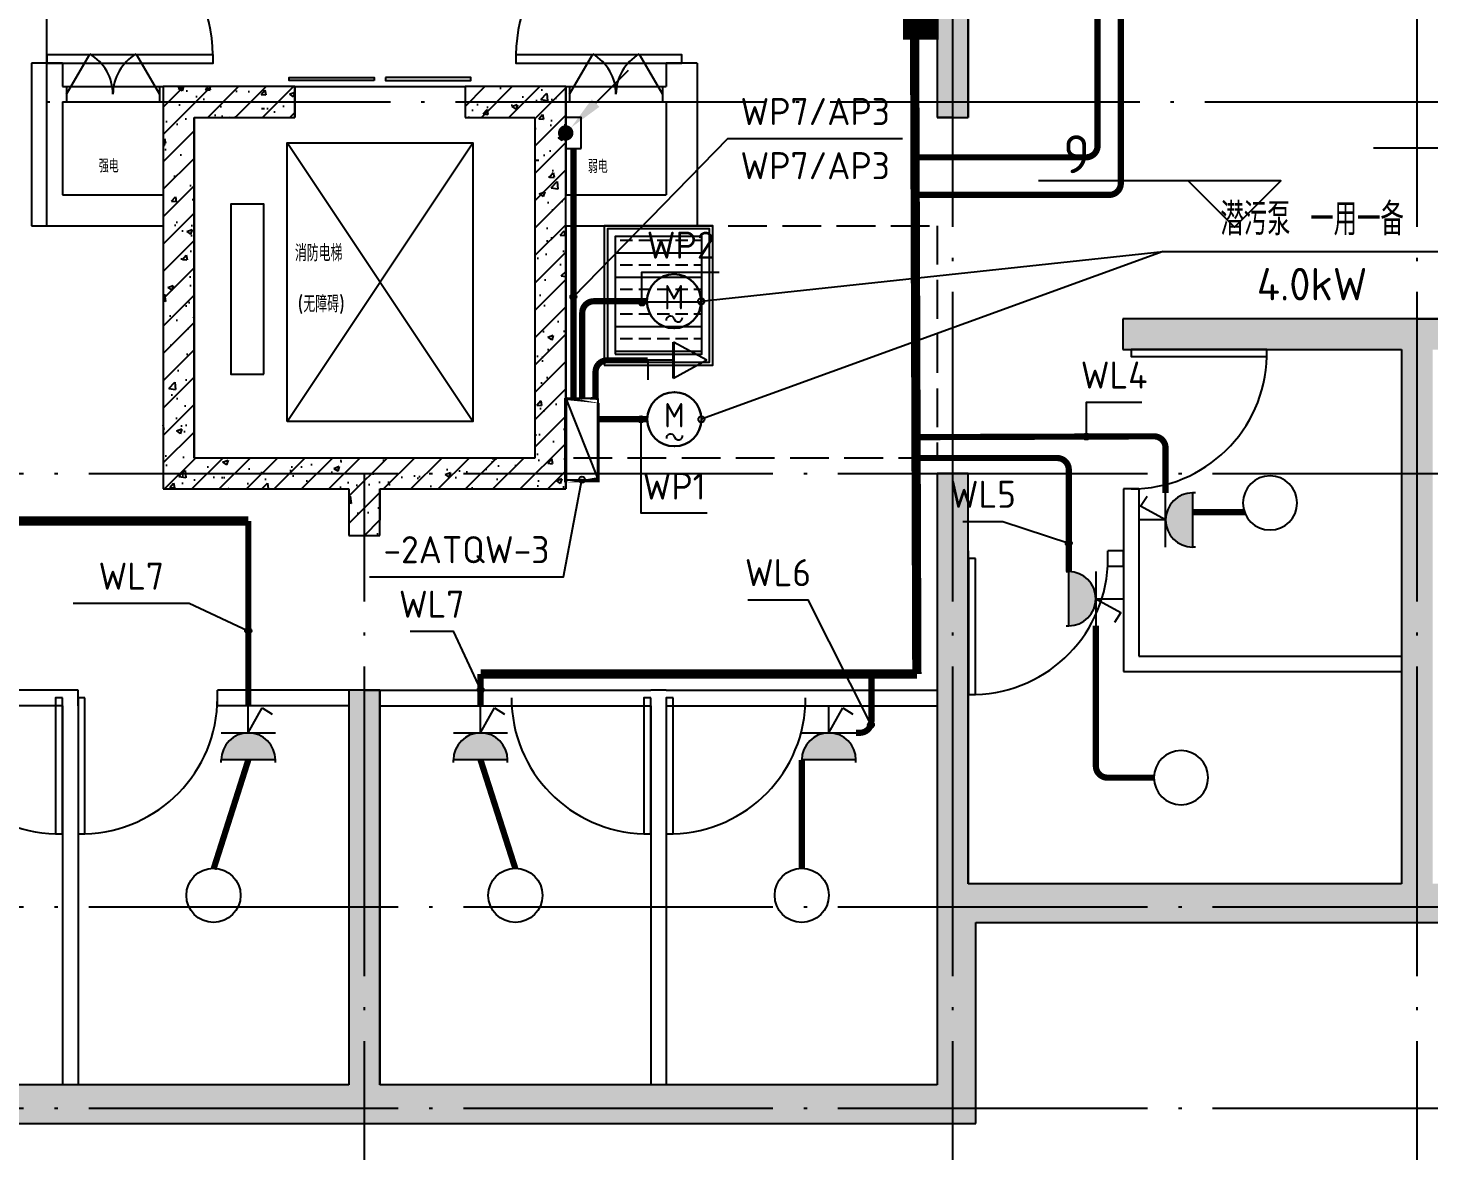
# Model space of a CAD drawing. Extents: x 1129508 to 1196731, y 2982646 to 3009272.
# Drawn here: x 1167796 to 1176845, y 2988737 to 2995991 of the extents above; entities that cross this region are included whole.
import ezdxf
from ezdxf.enums import TextEntityAlignment as Align

# ---------------------------------------------------------------- set-up
doc = ezdxf.new("R2010")
doc.units = 0
doc.header["$LTSCALE"] = 1000
doc.linetypes.add('__DASH', pattern=[0.35, 0.25, -0.1])
doc.linetypes.add('DOTE', pattern=[2.4200000000000004, 2, -0.2, 0.02, -0.2])
for name, color, linetype in [('COLUMN', 2, 'Continuous'), ('DIM-动力', 3, 'Continuous'), ('DIM-照明', 7, 'Continuous'), ('DIM-箱柜', 7, 'Continuous'), ('DIM_ELEV', 3, 'Continuous'), ('DOTE', 8, 'DOTE'), ('E-LINE', 83, 'Continuous'), ('E_LINE', 83, 'Continuous'), ('EQUIP-动力', 3, 'Continuous'), ('EQUIP-插座', 3, 'Continuous'), ('EQUIP-照明', 3, 'Continuous'), ('EQUIP-箱柜', 3, 'Continuous'), ('GROUND', 150, 'Continuous'), ('LWIRE', 4, 'Continuous'), ('PUB_HATCH', 8, 'Continuous'), ('PUB_TEXT', 7, 'Continuous'), ('STAIR', 8, 'Continuous'), ('WALL', 2, 'Continuous'), ('WINDOW', 4, 'Continuous'), ('WIRE-照明', 1, 'Continuous')]:
    doc.layers.add(name, color=color, linetype=linetype)
doc.styles.add('_TEL_ATTDEF', font='GBENOR', dxfattribs={"width": 0.8, "height": 3, "bigfont": 'GBCBIG'})
doc.styles.add('_TEL_DIM', font='SIMPLEX', dxfattribs={"width": 0.8, "height": 3.5, "bigfont": 'HZTXT'})
doc.styles.add('CADReader_TextStyle', font='tssdeng.shx', dxfattribs={"height": 0.2, "bigfont": 'gbcbig.shx'})
doc.styles.get("Standard").update_dxf_attribs({"font": 'simplex.shx', "bigfont": 'gbcbig.shx'})
pattern_1 = [(45, (0, 0), (-88.38834764831843, 88.38834764831844), []), (50, (0, 0), (358.6300913003767, -31.37606749129755), [37.5, -412.5]), (355, (0, 0), (-69.3756668065, 376.0960668500059), [30, -330]), (100.4514, (29.88584, -2.61467), (289.2546908570108, 344.7197710304768), [31.870095, -350.571056]), (46.1842, (0, 100), (533.6205243128222, -82.75950716450905), [56.25, -618.75]), (96.6356, (44.4683725, 93.1033465), (467.3313527743517, 487.0589354502209), [47.805144, -525.8565]), (351.1842, (0, 100), (467.3309725668136, 487.0593004626623), [45, -495]), (21, (50, 75), (298.4535260592309, -201.3094453326694), [37.5, -412.5]), (326, (50, 75), (121.6576659607912, 362.5750225234264), [30, -330]), (71.4514, (74.8711165, 58.224197), (420.111314290745, 161.2652483549762), [31.870095, -350.571056]), (37.50000000000001, (0, 0), (6.079927658645312, 166.4469269156558), [0, -326, 0, -335, 0, -331.25]), (7.499999999999999, (0, 0), (131.5347687210743, 197.2058559411801), [0, -191, 0, -318.5, 0, -126.25]), (-32.5, (-111.5, 0), (266.9112180862045, -11.2774358671899), [0, -125, 0, -390, 0, -517.5]), (-42.5, (-161.5, 0), (291.5930846711931, 50.05249116615882), [0, -162.5, 0, -259, 0, -367.5])]

# ---------------------------------------------------------------- blocks, each defined once
blk = doc.blocks.new('21325465')
at = {"layer": 'DOTE'}
for p, q in [((6307863.069965202, 295357.7601231399), (6307863.06996524, 305116.23009657)), ((6313713.069965217, 288090.300240156), (6313713.069965283, 305116.2300965574)), ((6316713.069965368, 288090.3002401495), (6316713.069965338, 305116.2300965509)), ((6274200.903333995, 296157.7601231553), (6331824.489638058, 296157.7601231551)), ((6274252.346986632, 293757.7704617006), (6331875.933290695, 293757.7704617006)), ((6309913.069965251, 288090.300240156), (6309913.069965251, 293757.7704617006)), ((6274252.346986495, 290957.7601230983), (6331875.933290558, 290957.760123098)), ((6274252.346986433, 289657.7601229462), (6331875.933290496, 289657.7601229462))]:
    blk.add_line(p, q, dxfattribs=at)
blk = doc.blocks.new('54154')
at = {"layer": 'STAIR', "color": 4}
for p, q in [((5998902.120676883, 538852.2813289603), (6000102.120676883, 540652.2813289603)), ((6000102.120676883, 538852.2813289603), (5998902.120676883, 540652.2813289603))]:
    blk.add_line(p, q, dxfattribs=at)
for points in [[(5998902.120676883, 538852.2813289603), (5998902.120676883, 540652.2813289603), (6000102.120676883, 540652.2813289603), (6000102.120676883, 538852.2813289603)], [(5998752.608248703, 539156.8202273585), (5998752.608248703, 540256.8202273585), (5998540.083013237, 540256.8202273585), (5998540.083013237, 539156.8202273585)]]:
    blk.add_lwpolyline(points, close=True, dxfattribs=at)
blk = doc.blocks.new('A$C696D7E8D')
at = {"layer": 'E-LINE'}
h = blk.add_hatch(dxfattribs=at)
h.set_pattern_fill('ANSI33', color=256, scale=50, angle=134.9999999999999, style=0)
h.set_pattern_definition([(180, (815902.121653568, 242131.6868739225), (-1.758299614731362e-13, -158.75), []), (180, (815822.7466192832, 242211.0619082077), (-1.758299614731362e-13, -158.75), [79.375, -39.6875])])
h.paths.add_polyline_path([(-529.9999955650419, -830.0000029845396), (30.0000044349581, -830.0000000676373), (30.00000047590584, -70.0000000676373), (-529.9999995240942, -70.0000029845396)])
for points in [[(-579.9999953042716, -880.0000032448443), (80.00000469572842, -879.999999806867), (80.00000021606684, -19.99999980686698), (-579.9999997839332, -20.00000324484427)], [(-529.9999955650419, -830.0000029845396), (30.0000044349581, -830.0000000676373), (30.00000047590584, -70.0000000676373), (-529.9999995240942, -70.0000029845396)]]:
    blk.add_lwpolyline(points, close=True, dxfattribs=at)
at = {"layer": 'E_LINE'}
blk.add_lwpolyline([(-599.9999952008948, -900.0000033486867), (100.0000047991052, -899.9999997030245), (100.0000001117587, 2.969754859805107e-07), (-599.9999998882413, -3.34868673235178e-06)], close=True, dxfattribs=at)
at = {"layer": 'E_LINE', "linetype": '__DASH'}
blk.add_lwpolyline([(1550.000799409114, -0.001440746942535043), (1550.001148662996, -1499.9999960938), (-849.4086429835297, -1500.0000039062), (-849.4993706271052, -2.079177647829056e-07)], close=True, dxfattribs=at)
blk = doc.blocks.new('SIPIN1-1-1')
at = {"layer": 'PUB_HATCH'}
h = blk.add_hatch(dxfattribs=at)
h.set_pattern_fill('钢筋混凝土', color=256, scale=50, style=0, pattern_type=2)
h.set_pattern_definition(pattern_1)
h.paths.add_polyline_path([(-258872.6507708556, 2635086.082902932), (-259122.6507707988, 2635086.087414548), (-259122.6507708472, 2634536.076134305), (-258422.6527239722, 2634536.076134305), (-258422.6527239722, 2632636.088829617), (-258222.6527239722, 2632636.088829617), (-258222.6527239722, 2634536.076134305), (-256672.6507708472, 2634536.076134305), (-256672.6507708472, 2629986.077110867), (-256472.6507708472, 2629986.077110867), (-256472.6507708472, 2633336.077110867), (-253672.6527239722, 2633336.077110867), (-253672.6527239722, 2630885.08199368), (-255472.6507708472, 2630885.08199368), (-255472.6507708472, 2630685.08199368), (-251672.6527239722, 2630685.08199368), (-251672.6527239722, 2630885.08199368), (-253472.6527239722, 2630885.08199368), (-253472.6527239722, 2633336.077110867), (-250672.6537005347, 2633336.077110867), (-250672.6537005347, 2629986.077110867), (-250472.6537005347, 2629986.077110867), (-250472.6537005347, 2634536.076134305), (-248922.6537005347, 2634536.076134305), (-248922.6537005347, 2632636.088829617), (-248722.6537005347, 2632636.088829617), (-248722.6537005347, 2634536.076134305), (-248022.6537005347, 2634536.076134305), (-248022.6537005347, 2635086.082902153), (-248272.6537005347, 2635086.082902153), (-248272.6537005347, 2634786.076134305), (-250722.6537005347, 2634786.076134305), (-250722.6537005347, 2633586.077110867), (-256422.6507708472, 2633586.077110867), (-256422.6507708472, 2634786.076134305), (-258872.6507708472, 2634786.076134305)], flags=0)
h = blk.add_hatch(dxfattribs=at)
h.set_pattern_fill('钢筋混凝土', color=256, scale=50, style=0, pattern_type=2)
h.set_pattern_definition(pattern_1)
h.paths.add_polyline_path([(-260272.6517473604, 2626285.837636341), (-260472.6517473604, 2626285.837636341), (-260472.6517473604, 2623736.076622672), (-264072.6537004854, 2623736.076622672), (-264072.6537004854, 2627086.086876578), (-264272.6537004854, 2627086.086876578), (-264272.6537004854, 2625036.076622672), (-267022.6537004854, 2625036.076622672), (-267022.6537004854, 2628486.086876578), (-265272.6537004854, 2628486.086876578), (-265272.6537004854, 2628686.086876578), (-267022.6537004854, 2628686.086876578), (-267022.6537004854, 2630686.077110953), (-265272.6537004854, 2630686.077110953), (-265272.6537004854, 2630886.077110953), (-267022.6537004854, 2630886.077110953), (-267022.6537004854, 2633336.077110953), (-266572.6537394947, 2633336.076622654), (-266572.6537394947, 2633586.076622654), (-267272.6537004854, 2633586.077110953), (-267272.6537004854, 2624786.076622672), (-264322.6537004854, 2624786.076622672), (-264322.6537004854, 2623486.076622672), (-256422.6517473604, 2623486.076622672), (-256422.6517473604, 2624786.076622672), (-250722.6546770479, 2624786.076622672), (-250722.6546770479, 2623486.076622672), (-242822.6537004854, 2623486.076622672), (-242822.6537004854, 2624786.076622672), (-239872.6537004854, 2624786.076622672), (-239872.6537004854, 2633586.077110953), (-240572.6537004863, 2633586.077110953), (-240572.6537004332, 2633336.07662266), (-240122.6537004854, 2633336.077110953), (-240122.6537004854, 2630886.077110953), (-241872.6537004854, 2630886.077110953), (-241872.6537004854, 2630686.077110953), (-240122.6537004854, 2630686.077110953), (-240122.6537004854, 2628686.086876578), (-241872.6537004854, 2628686.086876578), (-241872.6537004854, 2628486.086876578), (-240122.6537004854, 2628486.086876578), (-240122.6537004854, 2625036.076622672), (-242872.6537004854, 2625036.076622672), (-242872.6537004854, 2627086.086876578), (-243072.6537004854, 2627086.086876578), (-243072.6537004854, 2623736.076622672), (-246672.6546770479, 2623736.076622672), (-246672.6546770479, 2626285.837636341), (-246872.6546770479, 2626285.837636341), (-246872.6546770479, 2623736.076622672), (-250472.6546770479, 2623736.076622672), (-250472.6546770479, 2627686.086876578), (-250672.6546770479, 2627686.086876578), (-250672.6546770479, 2625036.076622672), (-253472.6537004854, 2625036.076622672), (-253472.6537004854, 2628486.086876578), (-251672.6537004854, 2628486.086876578), (-251672.6537004854, 2628686.086876578), (-255472.6537004854, 2628686.086876578), (-255472.6537004854, 2628486.086876578), (-253672.6537004854, 2628486.086876578), (-253672.6537004854, 2625036.076622672), (-256472.6517473604, 2625036.076622672), (-256472.6517473604, 2627686.086876578), (-256672.6517473604, 2627686.086876578), (-256672.6517473604, 2623736.076622672), (-260272.6517473604, 2623736.076622672)], flags=0)
h = blk.add_hatch(dxfattribs=at)
h.set_pattern_fill('钢筋混凝土', color=256, scale=50, style=0, pattern_type=2)
h.set_pattern_definition(pattern_1)
h.paths.add_polyline_path([(-260472.6517473604, 2627286.077110953), (-260272.6517473604, 2627286.077110953), (-260272.6517473604, 2627586.077110953), (-259072.1556536104, 2627586.077110953), (-259072.1556536104, 2630186.077110953), (-259722.1556536104, 2630186.077110953), (-259722.1556536104, 2629986.077110953), (-259272.1556536104, 2629986.077110953), (-259272.1556536104, 2627786.077110953), (-261472.1556536104, 2627786.077110953), (-261472.1556536104, 2629986.077110953), (-260822.1556536104, 2629986.077110953), (-260822.1556536104, 2630186.077110953), (-261672.1556536104, 2630186.077110953), (-261672.1556536104, 2627586.077110953), (-260472.6517473604, 2627586.077110953)], flags=0)
at = {"layer": 'COLUMN'}
for points in [[(-256672.6507708472, 2634536.076134305), (-256672.6507708472, 2629986.077110867)], [(-256472.6507708472, 2629986.077110867), (-256472.6507708472, 2633336.077110867)], [(-260822.1556536104, 2630186.077110953), (-261672.1556536104, 2630186.077110953)], [(-261672.1556536104, 2630186.077110953), (-261672.1556536104, 2627586.077110953)], [(-260822.1556536104, 2629986.077110953), (-260822.1556536104, 2630186.077110953)], [(-259072.1556536104, 2630186.077110953), (-259722.1556536104, 2630186.077110953)], [(-259722.1556536104, 2630186.077110953), (-259722.1556536104, 2629986.077110953)], [(-259072.1556536104, 2627586.077110953), (-259072.1556536104, 2630186.077110953)], [(-261472.1556536104, 2627786.077110953), (-261472.1556536104, 2629986.077110953)], [(-261472.1556536104, 2629986.077110953), (-260822.1556536104, 2629986.077110953)], [(-259722.1556536104, 2629986.077110953), (-259272.1556536104, 2629986.077110953)], [(-259272.1556536104, 2629986.077110953), (-259272.1556536104, 2627786.077110953)], [(-256672.6507708472, 2629986.077110867), (-256472.6507708472, 2629986.077110867)], [(-251672.6537004854, 2628686.086876578), (-255472.6537004854, 2628686.086876578)], [(-255472.6537004854, 2628686.086876578), (-255472.6537004854, 2628486.086876578)], [(-255472.6537004854, 2628486.086876578), (-253672.6537004854, 2628486.086876578)], [(-253672.6537004854, 2628486.086876578), (-253672.6537004854, 2625036.076622672)], [(-259272.1556536104, 2627786.077110953), (-261472.1556536104, 2627786.077110953)], [(-256472.6517473604, 2627686.086876578), (-256672.6517473604, 2627686.086876578)], [(-256672.6517473604, 2627686.086876578), (-256672.6517473604, 2623736.076622672)], [(-256472.6517473604, 2625036.076622672), (-256472.6517473604, 2627686.086876578)], [(-261672.1556536104, 2627586.077110953), (-260472.6517473604, 2627586.077110953)], [(-260472.6517473604, 2627586.077110953), (-260472.6517473604, 2627286.077110953)], [(-260272.6517473604, 2627286.077110953), (-260272.6517473604, 2627586.077110953)], [(-260272.6517473604, 2627586.077110953), (-259072.1556536104, 2627586.077110953)], [(-260472.6517473604, 2627286.077110953), (-260272.6517473604, 2627286.077110953)], [(-260272.6517473604, 2626285.837636341), (-260472.6517473604, 2626285.837636341)], [(-260472.6517473604, 2626285.837636341), (-260472.6517473604, 2623736.076622672)], [(-260272.6517473604, 2623736.076622672), (-260272.6517473604, 2626285.837636341)], [(-253672.6537004854, 2625036.076622672), (-256472.6517473604, 2625036.076622672)], [(-256422.6517473604, 2623486.076622672), (-256422.6517473604, 2624786.076622672)], [(-256422.6517473604, 2624786.076622672), (-250722.6546770479, 2624786.076622672)], [(-260472.6517473604, 2623736.076622672), (-264072.6537004854, 2623736.076622672)], [(-256672.6517473604, 2623736.076622672), (-260272.6517473604, 2623736.076622672)], [(-264322.6537004854, 2623486.076622672), (-256422.6517473604, 2623486.076622672)]]:
    blk.add_lwpolyline(points, dxfattribs=at)
at = {"layer": 'DIM_ELEV', "linetype": 'Continuous'}
blk.add_lwpolyline([(-255052.274017334, 2629577.05006879), (-254752.274017334, 2629277.050058776), (-254452.2740478516, 2629577.05006879), (-256017.2740478516, 2629577.05006879)], dxfattribs=at)
at = {"layer": 'WALL'}
for points in [[(-256471.8538273232, 2630786.062611922), (-256471.9620198658, 2629986.06358711)], [(-262522.6517496805, 2630336.082725212), (-262522.6517499196, 2630086.076623072)], [(-262322.6517496805, 2630336.082725021), (-262522.6517496805, 2630336.082725212)], [(-262322.6517496805, 2630336.082725021), (-262322.651749824, 2630186.0766227)], [(-258222.6519302827, 2630336.082798861), (-258422.6519302827, 2630336.082651323)], [(-258422.6519302827, 2630336.082651323), (-258422.6518196245, 2630186.0766227)], [(-258222.6519302827, 2630336.082798861), (-258222.6517458554, 2630086.076696797)], [(-262322.651749824, 2630186.0766227), (-262296.9050157321, 2630186.0766227)], [(-262296.9050157321, 2630186.0766227), (-262296.9050157321, 2630086.0766227)], [(-261696.9050157321, 2630186.0766227), (-261672.1556536104, 2630186.0766227)], [(-261696.9050157321, 2630186.0766227), (-261696.9050157321, 2630086.0766227)], [(-260822.1556536104, 2630186.0766227), (-260822.1539263423, 2630186.0766227)], [(-260822.1539263423, 2630186.0766227), (-260822.1539263423, 2629986.0766227)], [(-259072.1556536104, 2630186.0766227), (-259072.1539263777, 2630186.0766227)], [(-259072.1556536104, 2630186.0766227), (-259047.4028370217, 2630186.0766227)], [(-259072.1539263777, 2630186.0766227), (-259072.1539263777, 2629486.0766227)], [(-259047.4028370217, 2630186.0766227), (-259047.4028370217, 2630086.0766227)], [(-258447.4028370217, 2630186.0766227), (-258422.6518196245, 2630186.0766227)], [(-258447.4028370217, 2630186.0766227), (-258447.4028370217, 2630086.0766227)], [(-262522.6517473453, 2630086.076807926), (-262522.6532291546, 2629286.077023091)], [(-262322.6517473453, 2630086.0766227), (-262322.6528587021, 2629486.076938843)], [(-262322.6517473453, 2630086.0766227), (-262296.9050157321, 2630086.0766227)], [(-261696.9050157321, 2630086.0766227), (-261672.1556536104, 2630086.0766227)], [(-259072.1556536104, 2630086.0766227), (-259047.4028370217, 2630086.0766227)], [(-258447.4028370217, 2630086.0766227), (-258422.6517473119, 2630086.0766227)], [(-258422.6517473119, 2630086.0766227), (-258422.6517473103, 2629486.0766227)], [(-258222.6517473119, 2630086.076622701), (-258222.6517473098, 2629286.0766227)], [(-261472.1539263777, 2629986.0766227), (-261472.1539263777, 2629286.076580576)], [(-260822.1556536104, 2629986.0766227), (-260822.1539263423, 2629986.0766227)], [(-256571.9595949385, 2629986.077110867), (-256671.9620180368, 2629986.090635279)], [(-262322.6528587021, 2629486.076938843), (-261672.1556536104, 2629486.076664825)], [(-261472.1539263777, 2629486.076580576), (-261472.1539263777, 2627786.076866836)], [(-259272.1567346606, 2629486.0766227), (-259272.1556536104, 2629447.581021869)], [(-259072.1556536104, 2629486.0766227), (-258422.6517473103, 2629486.0766227)], [(-262522.6532291546, 2629286.077023091), (-261672.1556536104, 2629286.076664825)], [(-259072.1556536104, 2629286.0766227), (-258222.6517473098, 2629286.0766227)], [(-259072.1511180947, 2629286.0766227), (-259072.1033779556, 2627586.076622705)], [(-255370.3039020374, 2628686.18965884), (-255471.8822071571, 2628686.18965848)], [(-253572.6527242384, 2628686.189665215), (-255370.3039020377, 2628686.18965884)], [(-255370.3039020371, 2628686.086876578), (-255370.3039020374, 2628686.18965884)], [(-253572.6550302758, 2628686.086876578), (-251775.0050099052, 2628686.184161087)], [(-253572.652724238, 2628686.086876578), (-253572.6527242384, 2628686.189665215)], [(-260272.1647526292, 2627586.076622712), (-260272.1865122456, 2627385.09811848)], [(-259072.1033779556, 2627586.076622705), (-259072.1556536104, 2627586.076622705)], [(-260272.1865122456, 2627385.09811848), (-260272.6517473604, 2627385.09816885)], [(-256472.3542169402, 2627086.073715267), (-256472.6517473604, 2627086.073755505)], [(-256472.3542169402, 2627086.073715267), (-256472.4759337711, 2626186.073174139)], [(-260472.305525776, 2626285.863235366), (-260472.3055290525, 2626285.837636341)], [(-260272.3055274142, 2626285.837636292), (-260272.6517473547, 2626285.837680607)], [(-260272.3055274142, 2626285.837636292), (-260272.318326951, 2626185.83763793)], [(-260272.318326951, 2626185.83763793), (-260272.6517473604, 2626185.837680607)], [(-260272.318326951, 2626185.837637931), (-260272.6517473604, 2626185.837680607)], [(-260272.318326951, 2626185.837637931), (-260272.6318850082, 2623736.076622676)], [(-256472.4759337711, 2626186.073174139), (-256472.6517473604, 2626186.073197916)], [(-256472.4759337711, 2626186.073174139), (-256472.6517473604, 2626186.073197916)], [(-256472.4759337711, 2626186.073174139), (-256472.6314602746, 2625036.076622676)]]:
    blk.add_lwpolyline(points, dxfattribs=at)
at = {"layer": 'WALL', "color": 30}
for points in [[(-255470.3040100491, 2627586.086972806), (-255470.3041270541, 2626506.365802741)], [(-255370.3040100491, 2627586.086961969), (-255470.3040100491, 2627586.086972806)], [(-255370.3040100491, 2627586.086961969), (-255370.3041270541, 2626506.365813532)], [(-256470.2762360731, 2627186.086949099), (-256472.6517473604, 2627186.086949405)], [(-256470.2762489637, 2627086.086949099), (-256470.2762360731, 2627186.086949099)], [(-255570.2762489637, 2627086.086833084), (-255570.2762360731, 2627186.086833084)], [(-255470.3041113488, 2627186.086820196), (-255570.2762360731, 2627186.086833084)], [(-255470.3041242394, 2627086.086820196), (-255470.3041113488, 2627186.086820196)], [(-256470.2762489637, 2627086.086949099), (-256472.6517473604, 2627086.086949405)], [(-255470.3041242394, 2627086.086820196), (-255570.2762489637, 2627086.086833084)], [(-255470.3041486819, 2626506.365802741), (-255470.3041378907, 2626406.365802741)], [(-255370.3041270541, 2626506.365813532), (-253672.6537004854, 2626506.36599673)], [(-255470.3041378907, 2626406.365802741), (-255370.3041378907, 2626406.365813532)], [(-255370.3041378907, 2626406.365813532), (-253672.6537004854, 2626406.36599673)], [(-262322.1998280476, 2626285.971678194), (-264072.6537004854, 2626286.08051939)], [(-262222.1998280636, 2626286.086890448), (-262322.1998280636, 2626286.086876567)], [(-262322.1998280636, 2626286.086876567), (-262322.1998280476, 2626285.971678194)], [(-262222.1998280636, 2626286.086890448), (-262222.1998280467, 2626285.965460309)], [(-262222.1936102614, 2626285.965459923), (-262222.1998280467, 2626285.965460309)], [(-262222.1998141655, 2626185.965460115), (-262222.1936102614, 2626285.965459923)], [(-261322.1998298855, 2626185.909499158), (-261322.1936120012, 2626285.909498964)], [(-260372.2993087108, 2626285.850435636), (-261322.1936120012, 2626285.909498964)], [(-260372.2993095067, 2626285.837636341), (-260372.2993087108, 2626285.850435636)], [(-260372.2056150529, 2626285.850435636), (-258522.3050957169, 2626285.96546031)], [(-260372.2056150529, 2626285.850435636), (-260372.2056142571, 2626285.837636341)], [(-258522.3050957001, 2626286.086890448), (-258522.3050957169, 2626285.96546031)], [(-258422.3050957001, 2626286.086876567), (-258522.3050957001, 2626286.086890448)], [(-258422.3050957001, 2626286.086876567), (-258422.3050957161, 2626285.971678194)], [(-258422.3050957161, 2626285.971678194), (-256672.6517473604, 2626286.080469615)], [(-262322.1998141664, 2626185.971677999), (-264072.6537004854, 2626186.080519197)], [(-262322.1998141664, 2626185.971677999), (-262322.1994740985, 2623736.076622672)], [(-262222.1998141655, 2626185.965460115), (-262222.1994740985, 2623736.076622672)], [(-260472.6517473604, 2626185.856675241), (-261322.1998298855, 2626185.909499158)], [(-260272.6517473604, 2626185.856625587), (-258522.3051095982, 2626185.965460116)], [(-258522.3051095982, 2626185.965460116), (-258522.305449667, 2623736.076622672)], [(-258422.3051095973, 2626185.971678), (-258422.305449667, 2623736.076622672)], [(-258422.3051095973, 2626185.971678), (-256672.6517473604, 2626186.080469422)]]:
    blk.add_lwpolyline(points, dxfattribs=at)
at = {"layer": 'WINDOW', "linetype": 'Continuous'}
for p, q in [((-262296.9050292969, 2630136.076622009), (-262146.9050140381, 2630395.884246826)), ((-261846.9050140381, 2630395.884246826), (-261696.9050292969, 2630136.076622009)), ((-259047.4028320312, 2630136.076622009), (-258897.4028320312, 2630395.884246826)), ((-258597.4028320312, 2630395.884246826), (-258447.4028320312, 2630136.076622009)), ((-262296.9050292969, 2630186.076622009), (-261696.9050292969, 2630186.076622009)), ((-260822.1539306641, 2630186.076622009), (-259722.1539306641, 2630186.076622009)), ((-259047.4028320312, 2630186.076622009), (-258447.4028320312, 2630186.076622009)), ((-262296.9050292969, 2630086.076629639), (-261696.9050292969, 2630086.076629639)), ((-259047.4028320312, 2630086.076629639), (-258447.4028320312, 2630086.076629639))]:
    blk.add_line(p, q, dxfattribs=at)
for points in [[(-262422.6517333984, 2630391.082713876), (-262422.6517333984, 2630336.082744394), (-261350.1517333984, 2630336.082744394), (-261350.1517333984, 2630391.082713876), (-262422.6517333984, 2630391.082713876)], [(-258322.651903019, 2630336.082744382), (-258322.6519640542, 2630391.082713864), (-259395.1519640542, 2630391.081920407), (-259395.151903019, 2630336.081950925), (-258322.651903019, 2630336.082744382)], [(-260308.8205947876, 2630224.157751083), (-260858.8206176758, 2630224.157751083), (-260858.8206176758, 2630245.056285858), (-260308.8205947876, 2630245.056285858), (-260308.8205947876, 2630224.157751083)], [(-260235.4872589111, 2630245.056285858), (-260235.4872589111, 2630224.157751083), (-259685.4872436523, 2630224.157751083), (-259685.4872436523, 2630245.056285858), (-260235.4872589111, 2630245.056285858)], [(-255420.3039215285, 2628486.086971243), (-255420.3039215285, 2628441.086971243), (-254542.8039215285, 2628441.08687969), (-254542.8039215285, 2628486.08687969), (-255420.3039215285, 2628486.086971243)], [(-256425.2762438178, 2627136.086934608), (-256470.2762438178, 2627136.086934608), (-256470.2763658881, 2626258.586934608), (-256425.2763658881, 2626258.586934608), (-256425.2762438178, 2627136.086934608)], [(-262322.195629031, 2626235.971674622), (-262367.195629031, 2626235.974482239), (-262367.2501944607, 2625358.474482239), (-262322.2501944607, 2625358.471674622), (-262322.195629031, 2626235.971674622)], [(-262177.196718626, 2626235.962677002), (-262222.196718626, 2626235.965454102), (-262222.2512840557, 2625358.465454102), (-262177.2512840557, 2625358.462677002), (-262177.196718626, 2626235.962677002)], [(-258522.301200331, 2626235.965454102), (-258567.301200331, 2626235.962677002), (-258567.2466349013, 2625358.462677002), (-258522.2466349013, 2625358.465454102), (-258522.301200331, 2626235.965454102)], [(-258377.3022934041, 2626235.974482457), (-258422.3022934041, 2626235.97167484), (-258422.2477279744, 2625358.47167484), (-258377.2477279744, 2625358.474482457), (-258377.3022934041, 2626235.974482457)]]:
    blk.add_lwpolyline(points, dxfattribs=at)
for centre, radius, start, end in [((-262422.6517496541, 2630363.582725116), 1072.500000000004, 1.469283526556936, 89.99999994519318), ((-258322.6519505692, 2630363.582725092), 1072.499999999826, 90.00004226660451, 178.5307586852579), ((-262296.9050157319, 2630136.0766227), 299.9999999997963, 0, 59.99999999995019), ((-261696.9050157321, 2630136.0766227), 300.0000000001261, 120.0000000000246, 180), ((-259047.4028370218, 2630136.0766227), 300, 0, 59.99999999997541), ((-258447.4028370219, 2630136.0766227), 299.9999999996646, 120.0000000000498, 180), ((-255420.3039149579, 2628463.586967388), 877.5000000000053, 269.9999937910866, 358.5307102097191), ((-256447.7762425184, 2627136.086946198), 877.49999999992, 271.4692761955756, 359.9999926142195), ((-262344.6956403863, 2626235.97307686), 877.5000000000115, 179.9964374147383, 268.5271538333748), ((-262199.696719247, 2626235.964060995), 877.4999999999251, 271.4657209960805, 359.9964374147383), ((-258544.8011938621, 2626235.964061432), 877.5000000000115, 180.0035625852921, 268.5342790039309), ((-258399.8022796793, 2626235.973077296), 877.5000000000027, 271.4728461666195, 0.003562585261677827)]:
    blk.add_arc(centre, radius, start, end, dxfattribs=at)
at = {"layer": 'DOTE'}
for name, p in [('21325465', (-6570285.723664658, 2333928.316499602)), ('54154', (-6259774.274603225, 2089169.931121812))]:
    blk.add_blockref(name, p, dxfattribs=at)
at = {"layer": 'GROUND'}
blk.add_blockref('A$C696D7E8D', (-258222.6536983475, 2629286.076622568), dxfattribs=at)
at = {"layer": 'DIM_ELEV', "color": 7, "style": 'CADReader_TextStyle'}
blk.add_text('-9', height=245, dxfattribs=at).set_placement((-256017.2740180041, 2629871.050068724), align=Align.TOP_LEFT)
at = {"layer": 'PUB_TEXT', "style": 'CADReader_TextStyle'}
for s, height, p in [('强电', 85.21348314608176, (-262087.5160434856, 2629630.367501701)), ('弱电', 85.21348314608176, (-258928.8460662584, 2629626.889829317)), ('消防电梯', 106.5168539326884, (-260820.9953106376, 2629057.097324464)), ('(无障碍)', 106.5168539326884, (-260804.3685909039, 2628727.542852629))]:
    blk.add_text(s, height=height, dxfattribs=at).set_placement(p)
blk = doc.blocks.new('$equip$00001147')
blk.add_circle((0, 0), 0.5)
at = {"flags": 9}
blk.add_attdef('A', (0, 0), '', height=2e-05, dxfattribs=at)
blk = doc.blocks.new('$equip_U$00000132(PC-202208021735)')
for p, q in [((-0.5, 1.05000000000291), (-0.5, 1)), ((0.5, 1.05000000000291), (0.5, 1)), ((-0.5, 1), (0.5, 1)), ((0.5, 0.5), (-0.5, 0.5)), ((0, 0.4995004994998453), (-0.2551410442538327, 0.03685910925923963)), ((0, 0.5), (0, 0)), ((-0.2551410442538327, 0.03685910925923963), (-0.4414159383741207, 0.1578561267342593))]:
    blk.add_line(p, q)
blk.add_arc((0, 1), 0.5000000000000498, 180, 0)
for points in [[(0.4330127018911298, 0.75), (-0.4330127018911298, 0.75), (0.5, 1), (-0.5, 1)], [(0.25, 0.5669872981088702), (-0.25, 0.5669872981088702), (0.4330127018911298, 0.75), (-0.4330127018911298, 0.75)], [(0, 0.5), (0, 0.5), (0.25, 0.5669872981088702), (-0.25, 0.5669872981088702)]]:
    blk.add_solid(points)
at = {"color": 7, "style": '_TEL_DIM', "flags": 1}
for tag in ['REMARK', 'A']:
    blk.add_attdef(tag, text='', height=2.857142857142999e-05, dxfattribs=at).set_placement((0, 0), align=Align.MIDDLE_CENTER)
blk = doc.blocks.new('$equip_U$00000139(PC-202208021735)')
for p, q in [((0, 1.089825918843417), (-0.3575598758616252, 1.089825918843417)), ((0, 0.6144137249721098), (0, 1.089825918843417)), ((0, 0), (-0.3349551922292449, 0.6144137249721098)), ((0.3349551922292449, 0.6144137249721098), (-0.3349551922292449, 0.6144137249721098)), ((0, 0), (0.3349551922292449, 0.6144137249721098))]:
    blk.add_line(p, q)
at = {"const_width": 0.05714285714285714}
blk.add_lwpolyline([(-0.3349551922292449, 0.6144137249721098), (0.3349551922292449, 0.6144137249721098)], dxfattribs=at)
blk.add_lwpolyline([(-0.3349551922292449, 0.6144137249721098), (0.3349551922292449, 0.6144137249721098)], dxfattribs=at)
at = {"color": 7, "style": '_TEL_DIM', "flags": 1}
for tag in ['REMARK', 'A']:
    blk.add_attdef(tag, text='', height=2.857142857142999e-05, dxfattribs=at).set_placement((0, 0), align=Align.MIDDLE_CENTER)
blk = doc.blocks.new('交流电动机')
blk.add_circle((32520.90793495464, 15010.54106057763), 200)
for start, end in [(90, 270), (270, 90)]:
    blk.add_arc((32520.90793495464, 15010.54106057763), 200, start, end)
blk = doc.blocks.new('$equip_U$00000250(PC-202208021735)')
for centre, radius, start, end in [((-0.07076459466406959, -0.3502792510480504), 0.07682728551359387, 17.22719273737518, 184.2164341906827), ((0.07603837289570947, -0.3047148966143141), 0.07688420890503916, 197.2591409094977, 5.117941688413495)]:
    blk.add_arc(centre, radius, start, end)
for p in [(0, 0.500000000001819), (-0.5, 1.818989403545856e-12), (0.5, 1.818989403545856e-12), (0, -0.499999999998181)]:
    blk.add_point(p)
at = {"xscale": 0.0025, "yscale": 0.0025, "zscale": 0.0025}
blk.add_blockref('交流电动机', (-81.30226983738612, -37.52635265144272), dxfattribs=at)
at = {"color": 7, "style": '_TEL_DIM'}
blk.add_attdef('$TEXT$', text='', height=0.45, dxfattribs=at).set_placement((0, 0.07447519385277701), align=Align.MIDDLE_CENTER)
at = {"color": 7, "style": '_TEL_DIM', "flags": 1}
for tag in ['REMARK', 'A']:
    blk.add_attdef(tag, text='', height=2.5e-05, dxfattribs=at).set_placement((0, 0), align=Align.MIDDLE_CENTER)
blk = doc.blocks.new('$equip$00002942')
for p, q in [((-0.75, 0.5999999999985448), (-0.75, 0)), ((-0.75, 0), (0.75, 0.5999999999985448)), ((0.75, 0.5999999999985448), (-0.75, 0.5999999999985448)), ((0.75, 0), (0.75, 0.5999999999985448)), ((-0.75, 0), (0.75, 0))]:
    blk.add_line(p, q)
at = {"const_width": 0.05714285714285714}
blk.add_lwpolyline([(-0.75, 0.5999999999985448), (-0.75, 0), (0.75, 0), (0.75, 0.5999999999985448), (-0.75, 0.5999999999985448), (-0.75, 0)], dxfattribs=at)
for p in [(0, 0.5999999999985448), (-0.75, 0.2999999999992724), (0.75, 0.2999999999992724), (0, 0)]:
    blk.add_point(p)
at = {"color": 7, "style": '_TEL_DIM', "flags": 1}
for tag in ['REMARK', 'A']:
    blk.add_attdef(tag, text='', height=2e-05, dxfattribs=at).set_placement((0, 0), align=Align.MIDDLE_CENTER)
blk = doc.blocks.new('$TelecSys$00000078')
for p, q in [((1.150000000001455, 1.149999999999636), (0.5499999999992724, 0.5499999999992724)), ((0.1041666666678793, 0.1041666666660603), (0.1041666666678793, 0.1041666666660603)), ((-0.1041666666678793, -0.1041666666660603), (-0.1041666666678793, -0.1041666666660603))]:
    blk.add_line(p, q)
at = {"const_width": 0.1425}
blk.add_lwpolyline([(-0.07125000000087311, 0, 1), (0.07125000000087311, 0, 1)], format="xyb", close=True, dxfattribs=at)
blk.add_solid([(0.6199999999989814, 0.4799999999995634), (0.4799999999995634, 0.6200000000008004), (0.09999999999854481, 0.1000000000003638)])
at = {"width": 0.8, "flags": 9}
blk.add_attdef('A', (0, 0), '', height=2e-05, dxfattribs=at)
blk = doc.blocks.new('*X6')
at = {"color": 0}
for p, q in [((-250, 32.84271247461896), (-82.84271247461896, 200)), ((-250, 68.19805153394634), (-118.1980515339463, 200)), ((-250, 103.5533905932737), (-153.5533905932737, 200)), ((-250, 138.9087296526011), (-188.9087296526011, 200)), ((-250, 174.2640687119285), (-224.2640687119285, 200)), ((-247.4873734152916, 0), (-47.48737341529158, 200)), ((-212.1320343559642, 0), (-12.13203435596424, 200)), ((-176.7766952966369, 0), (23.22330470336314, 200)), ((-141.4213562373095, 0), (58.57864376269053, 200)), ((-106.0660171779821, 0), (93.93398282201788, 200)), ((-70.71067811865474, 0), (129.2893218813453, 200)), ((-35.35533905932737, 0), (164.6446609406726, 200)), ((0, 0), (200, 200)), ((35.35533905932737, 0), (235.3553390593274, 200)), ((70.71067811865474, 0), (250, 179.2893218813453)), ((106.0660171779821, 0), (250, 143.9339828220179)), ((141.4213562373095, 0), (250, 108.5786437626905)), ((176.7766952966369, 0), (250, 73.22330470336315)), ((212.1320343559642, 0), (250, 37.86796564403577)), ((247.4873734152916, 0), (250, 2.512626584708425))]:
    blk.add_line(p, q, dxfattribs=at)
blk = doc.blocks.new('$equip$00002943')
for p, q in [((-0.75, 0.5999999999985448), (-0.75, 0)), ((0.75, 0.5999999999985448), (-0.75, 0.5999999999985448)), ((0.75, 0), (0.75, 0.5999999999985448)), ((-0.75, 0), (0.75, 0))]:
    blk.add_line(p, q)
for points, const_width in [([(-0.75, 0.2999999999992724), (0.75, 0.2999999999992724)], 0.6000000000000001), ([(-0.75, 0.5999999999985448), (-0.75, 0), (0.75, 0), (0.75, 0.5999999999985448), (-0.75, 0.5999999999985448), (-0.75, 0)], 0.05714285714285714)]:
    blk.add_lwpolyline(points, dxfattribs=dict(const_width=const_width))
for p in [(0, 0.5999999999985448), (-0.75, 0.2999999999992724), (0.75, 0.2999999999992724), (0, 0)]:
    blk.add_point(p)
at = {"xscale": 0.00300000000061118, "yscale": 0.00300000000061118, "zscale": 0.00300000000061118}
blk.add_blockref('*X6', (0, 0), dxfattribs=at)
at = {"color": 7, "style": '_TEL_DIM', "flags": 1}
for tag in ['REMARK', 'A']:
    blk.add_attdef(tag, text='', height=2e-05, dxfattribs=at).set_placement((0, 0), align=Align.MIDDLE_CENTER)

msp = doc.modelspace()

# ---------------------------------------------------------------- linework, layer by layer
msp.add_lwpolyline([(1171368.945812403, 2995213.228477914), (1171368.94581227, 2995413.228477914), (1171268.94581227, 2995413.228477848), (1171268.945812403, 2995213.228477848)], close=True)
at = {"layer": 'DIM-动力', "linetype": 'Continuous'}
for p, q in [((1176485.6672828, 2995217.802493529), (1178408.142624597, 2995217.802493529)), ((1175128.753364993, 2994546.398918417), (1177051.22870679, 2994546.398918417))]:
    msp.add_line(p, q, dxfattribs=at)
msp.add_lwpolyline([(1172143.948677493, 2994226.015426901), (1175128.753364993, 2994546.398918417), (1172145.819771243, 2993463.820427206)], dxfattribs=at)
for centre in [(1172143.948624517, 2994226.015428009), (1172145.819699627, 2993463.820424268)]:
    msp.add_circle(centre, 20, dxfattribs=at)
at = {"layer": 'DIM-照明', "linetype": 'Continuous'}
for points in [[(1171318.945806595, 2994254.264283254), (1172316.393468948, 2995276.561890676), (1173444.14319429, 2995276.561890676)], [(1171761.646577782, 2994217.844456264), (1171761.646577782, 2994413.344391414), (1172260.19713015, 2994413.344391414)], [(1174632.596439555, 2993351.89508093), (1174632.596439555, 2993574.115332013), (1174989.984287455, 2993574.115332013)], [(1172182.330886881, 2992857.018427465), (1171756.03994755, 2992857.018427465), (1171756.03994755, 2993463.820429418)], [(1173834.34798074, 2992804.13463985), (1174091.850658658, 2992804.13463985), (1174518.447864773, 2992662.17117702)], [(1168087.613962775, 2992274.922131054), (1168837.742243415, 2992274.922131054), (1169218.899912482, 2992097.226482861)], [(1172446.387559199, 2992297.829839136), (1172833.65033456, 2992297.829839136), (1173240.007798456, 2991489.897832301)], [(1170263.339320113, 2992093.875612891), (1170542.824854781, 2992093.875612891), (1170718.794642378, 2991715.5434672)]]:
    msp.add_lwpolyline(points, dxfattribs=at)
for centre in [(1171318.945812408, 2994254.264274748), (1171761.646579636, 2994217.844460841), (1171756.039944429, 2993463.820424266), (1174632.596437373, 2993351.895074948), (1174518.447854837, 2992662.171183662), (1169218.899922621, 2992097.226484539), (1170718.794630973, 2991715.54347683), (1173240.007783338, 2991489.89784448)]:
    msp.add_circle(centre, 20, dxfattribs=at)
at = {"layer": 'DIM-箱柜', "linetype": 'Continuous'}
msp.add_lwpolyline([(1170000.603151374, 2992446.133001532), (1171255.099428229, 2992446.133001532), (1171373.987306647, 2993073.075140204)], dxfattribs=at)
msp.add_circle((1171373.987308607, 2993073.075146131), 20, dxfattribs=at)
at = {"layer": 'WIRE-照明'}
for points, const_width in [([(1174704.48936158, 2997338.213475218), (1174704.490047672, 2995230.624182802, -0.4142135623730951), (1174629.490072087, 2995155.624158388), (1173547.842316408, 2995155.623806274)], 39.99999999999999), ([(1173547.842395446, 2994912.828173625), (1174779.490151182, 2994912.828574568, 0.4142135623730951), (1174854.490126767, 2994987.828598983), (1174854.489502553, 2996905.338119276, -0.1980704110771727), (1174876.284919678, 2996958.199021107), (1175154.489405249, 2997238.212413585)], 39.99999999999999), ([(1171375.785411243, 2993598.075146131), (1171375.785411241, 2994151.015428006, -0.4142135623730951), (1171450.785411241, 2994226.015428006), (1171793.948624517, 2994226.015428008)], 40), ([(1171461.794928673, 2993598.075146131), (1171461.794928672, 2993769.481184974, -0.4142135623730951), (1171536.794928672, 2993844.481184975), (1171798.618493811, 2993844.481184976)], 40), ([(1175143.447888565, 2992988.238733234), (1175143.447872482, 2993278.438652236, 0.4152515430098298), (1175068.182179044, 2993353.438181614), (1173531.726956086, 2993347.995133162)], 40), ([(1174518.447854837, 2992479.238590215), (1174518.447854839, 2993138.060452552, 0.4141662622201807), (1174443.459967004, 2993213.060451574), (1173532.204454535, 2993213.207615267)], 40), ([(1175068.782260206, 2991148.373261645), (1174768.447854834, 2991148.373261646, -0.4142135623730951), (1174693.447854834, 2991223.373261646), (1174693.447854837, 2992129.238601089)], 40), ([(1173243.71286892, 2991818.034926962), (1173243.712868919, 2991513.179493433, -0.4142135623730951), (1173168.712868919, 2991438.179493434), (1173143.79462747, 2991438.179493434)], 40)]:
    msp.add_lwpolyline(points, format="xyb", dxfattribs=dict(at, const_width=const_width))
at = {"layer": 'WIRE-照明', "color": 4, "const_width": 60}
for points in [[(1173522.595059056, 2995925.732806822), (1173537.146995277, 2991818.034927609)], [(1169218.899922281, 2992805.597707873), (1165401.202876651, 2992805.59770604)], [(1170718.794630973, 2991818.034926971), (1173537.146995277, 2991818.034926961)]]:
    msp.add_lwpolyline(points, dxfattribs=at)
at = {"layer": 'WIRE-照明', "const_width": 40}
for points in [[(1171318.945812403, 2995213.228477881), (1171318.945812411, 2993598.07514613)], [(1171795.819699627, 2993463.820424269), (1171478.987308605, 2993463.820424265)], [(1169218.899922853, 2991613.048917995), (1169218.899922281, 2992805.594598907)], [(1175318.447872482, 2992863.238731047), (1175656.110529274, 2992863.238731045)], [(1170718.794630973, 2991613.05202669), (1170718.794630973, 2991818.034926971)], [(1169218.899922852, 2991263.061353641), (1168993.89992285, 2990556.52164903)], [(1170718.794630972, 2991263.061353639), (1170943.794630969, 2990560.785085057)], [(1172793.79462747, 2991263.179493435), (1172793.794627467, 2990562.036759674)]]:
    msp.add_lwpolyline(points, dxfattribs=at)

# ---------------------------------------------------------------- block references
msp.add_blockref('SIPIN1-1-1', (1430341.101690839, 365427.1518546445))
at = {"layer": 'EQUIP-动力'}
ref = msp.add_blockref('$equip_U$00000250(PC-202208021735)', (1171968.948624517, 2994226.015428009), dxfattribs=dict(at, xscale=350, yscale=350, zscale=350))
ref.add_attrib('$TEXT$', 'M', dxfattribs={"layer": '0', "color": 7, "height": 157.5, "style": '_TEL_ATTDEF'}).set_placement((1171968.948624517, 2994252.081745857), align=Align.MIDDLE_CENTER)
at = {"layer": 'EQUIP-动力', "xscale": 350, "yscale": 350, "zscale": 350, "rotation": 90.00000000026057}
msp.add_blockref('$equip_U$00000139(PC-202208021735)', (1172180.057565407, 2993844.481184978), dxfattribs=at)
at = {"layer": 'EQUIP-动力'}
ref = msp.add_blockref('$equip_U$00000250(PC-202208021735)', (1171970.819699627, 2993463.820424267), dxfattribs=dict(at, xscale=350, yscale=350, zscale=350))
ref.add_attrib('$TEXT$', 'M', dxfattribs={"layer": '0', "color": 7, "height": 157.5, "style": '_TEL_ATTDEF'}).set_placement((1171970.819699627, 2993489.886742115), align=Align.MIDDLE_CENTER)
at = {"layer": 'EQUIP-插座', "xscale": 350, "yscale": 350, "zscale": 350}
for p, rotation in [((1174968.447888564, 2992813.238733234), 269.9999999998013), ((1174868.447854838, 2992304.238601089), 89.99999999980135), ((1169218.899922853, 2991613.061353641), 179.9999999998014), ((1170718.794630973, 2991613.061353639), 179.9999999998014), ((1172968.794627471, 2991613.179493434), 179.9999999998014)]:
    msp.add_blockref('$equip_U$00000132(PC-202208021735)', p, dxfattribs=dict(at, rotation=rotation))
at = {"layer": 'EQUIP-照明', "xscale": -350, "yscale": 350, "zscale": 350, "rotation": 359.9999999998013}
for p in [(1175818.447869737, 2992923.378356171), (1175243.782260206, 2991148.373261624)]:
    msp.add_blockref('$equip$00001147', p, dxfattribs=at)
at = {"layer": 'EQUIP-照明', "xscale": 350, "yscale": 350, "zscale": 350}
for p in [(1168993.840785106, 2990388.11849308), (1170943.853759891, 2990388.118646054), (1172793.708993092, 2990388.230405988)]:
    msp.add_blockref('$equip$00001147', p, dxfattribs=at)
at = {"layer": 'EQUIP-箱柜', "xscale": 350, "yscale": 350, "zscale": 350}
for name, p, rotation in [('$equip$00002943', (1173668.449225196, 2996188.232806891), 90.00000000590354), ('$equip$00002942', (1171268.987308606, 2993335.57514613), 270.0000000002605)]:
    msp.add_blockref(name, p, dxfattribs=dict(at, rotation=rotation))
at = {"layer": 'LWIRE', "xscale": 350, "yscale": 350, "zscale": 350}
msp.add_blockref('$TelecSys$00000078', (1171268.945812337, 2995313.228477848), dxfattribs=at)

# ---------------------------------------------------------------- texts
at = {"layer": 'DIM-动力', "color": 7, "style": 'CADReader_TextStyle'}
msp.add_text('潜污泵 一用一备', height=210, dxfattribs=at).set_placement((1176089.99097512, 2994861.398921356), align=Align.TOP_CENTER)
msp.add_text('4.0kW', height=210, dxfattribs=at).set_placement((1176089.99097512, 2994231.398921356), align=Align.CENTER)
at = {"layer": 'DIM-照明', "style": 'CADReader_TextStyle'}
for s, p in [('WP7/AP3', (1172880.268346674, 2995539.061899182)), ('WP2', (1172010.921847701, 2994675.844390652)), ('WL4', (1174811.290363505, 2993836.615332273)), ('WP1', (1171969.185415211, 2993119.518436481)), ('WL5', (1173963.099322006, 2993066.634640838)), ('WL7', (1168462.678112174, 2992537.422129375)), ('WL6', (1172640.018941046, 2992560.329826957)), ('WL7', (1170403.082087408, 2992356.375610891))]:
    msp.add_text(s, height=175, dxfattribs=at).set_placement(p, align=Align.TOP_CENTER)
msp.add_text('WP7/AP3', height=175, dxfattribs=at).set_placement((1172880.268346674, 2995014.061899182), align=Align.CENTER)
at = {"layer": 'DIM-箱柜', "style": 'CADReader_TextStyle'}
msp.add_text('-2ATQW-3', height=175, dxfattribs=at).set_placement((1170627.851274321, 2992708.633004862), align=Align.TOP_CENTER)

doc.saveas('drawing.dxf')
